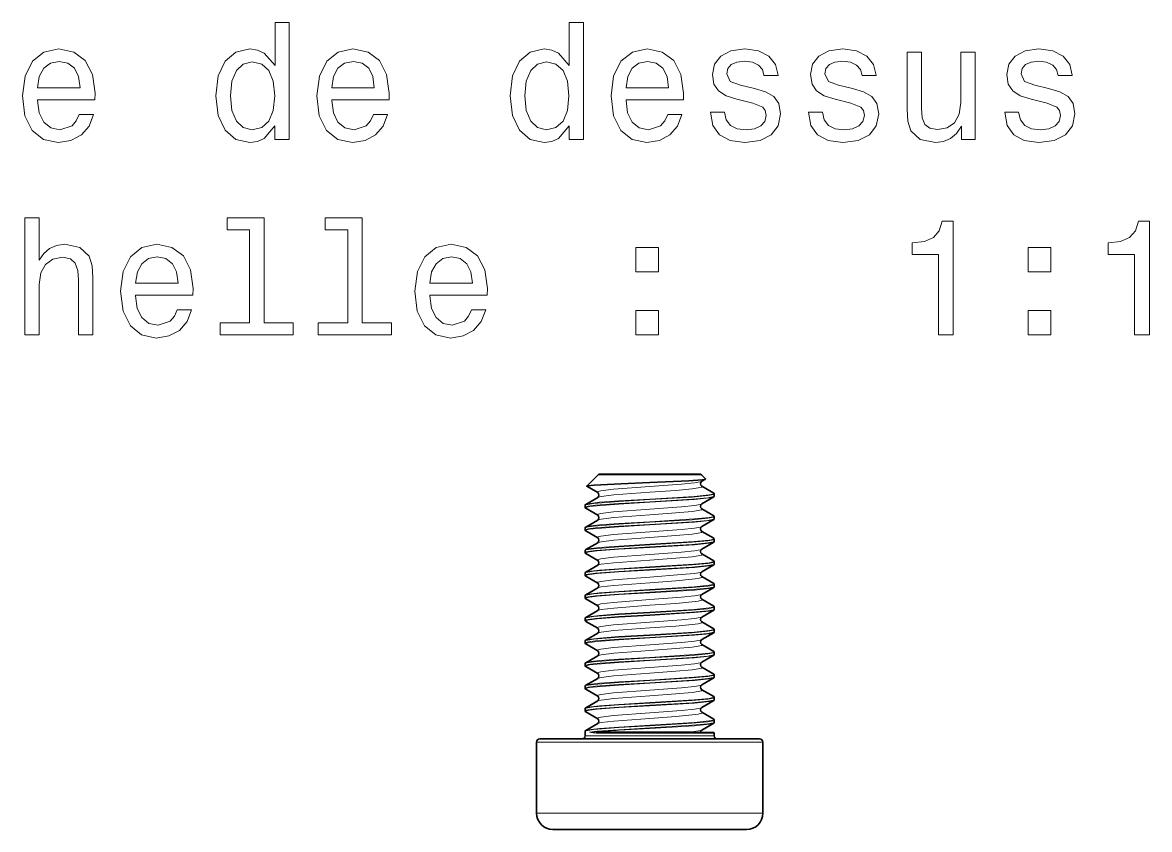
# Model space of a CAD drawing. Extents: x 428 to 938, y 254 to 632.
# Drawn here: x 600.97 to 635.85, y 253.62 to 278.6 of the extents above; entities that cross this region are included whole.
import ezdxf

# ---------------------------------------------------------------- set-up
doc = ezdxf.new("R2010")
doc.units = 0

msp = doc.modelspace()

# ---------------------------------------------------------------- linework, layer by layer
at = {"color": 7, "lineweight": 35, "ltscale": 0.01235}
msp.add_line((618.785, 264.597), (618.436, 264.248), dxfattribs=at)
at = {"color": 7, "lineweight": 13, "ltscale": 0.020813}
msp.add_line((618.785, 264.597), (619.618, 264.597), dxfattribs=at)
at = {"color": 7, "lineweight": 35, "ltscale": 0.020076}
msp.add_line((618.842, 264.621), (619.645, 264.621), dxfattribs=at)
at = {"color": 7, "lineweight": 13, "ltscale": 0.059146}
msp.add_line((619.618, 264.597), (621.984, 264.597), dxfattribs=at)
at = {"color": 7, "lineweight": 35, "ltscale": 0.057054}
msp.add_line((619.645, 264.621), (621.927, 264.621), dxfattribs=at)
at = {"color": 7, "lineweight": 35, "ltscale": 0.004506}
msp.add_line((621.984, 264.597), (622.111, 264.47), dxfattribs=at)
at = {"color": 7, "lineweight": 35, "ltscale": 0.003298}
msp.add_line((622.108, 264.462), (621.994, 264.396), dxfattribs=at)
at = {"color": 7, "lineweight": 35, "ltscale": 0.009721}
msp.add_line((618.439, 264.241), (618.775, 264.046), dxfattribs=at)
at = {"color": 7, "lineweight": 35, "ltscale": 0.022465}
msp.add_line((619.487, 264.323), (620.385, 264.359), dxfattribs=at)
at = {"color": 7, "lineweight": 35, "ltscale": 0.010724}
for p, q in [((622.365, 264.032), (621.994, 264.247)), ((618.404, 263.682), (618.775, 263.897)), ((622.365, 262.632), (621.994, 262.847)), ((618.404, 262.282), (618.775, 262.497)), ((622.365, 262.511), (621.994, 262.296)), ((622.365, 261.932), (621.994, 262.147)), ((618.404, 260.882), (618.775, 261.097)), ((618.404, 260.761), (618.775, 260.546)), ((622.365, 260.532), (621.994, 260.747)), ((618.404, 260.182), (618.775, 260.397)), ((622.365, 259.132), (621.994, 259.347)), ((618.404, 258.782), (618.775, 258.997)), ((622.365, 259.011), (621.994, 258.796)), ((622.365, 258.432), (621.994, 258.647)), ((618.404, 257.382), (618.775, 257.597)), ((618.404, 257.261), (618.775, 257.046)), ((622.365, 257.032), (621.994, 257.247)), ((618.404, 256.682), (618.775, 256.897))]:
    msp.add_line(p, q, dxfattribs=at)
at = {"color": 7, "lineweight": 13, "ltscale": 0.024036}
for p, q in [((619.426, 263.773), (620.386, 263.829)), ((619.426, 263.073), (620.386, 263.129)), ((619.426, 262.373), (620.386, 262.429)), ((619.426, 261.673), (620.386, 261.729)), ((619.426, 260.973), (620.386, 261.029)), ((619.426, 260.273), (620.386, 260.329)), ((619.426, 259.573), (620.386, 259.629)), ((619.426, 258.873), (620.386, 258.929)), ((619.426, 258.173), (620.386, 258.229)), ((619.426, 257.473), (620.386, 257.529)), ((619.426, 256.773), (620.386, 256.829))]:
    msp.add_line(p, q, dxfattribs=at)
at = {"color": 7, "lineweight": 13, "ltscale": 0.023987}
for p, q in [((620.384, 263.764), (619.426, 263.708)), ((620.384, 262.364), (619.426, 262.308)), ((620.384, 260.264), (619.426, 260.208)), ((620.384, 258.864), (619.426, 258.808)), ((620.384, 256.764), (619.426, 256.708))]:
    msp.add_line(p, q, dxfattribs=at)
at = {"color": 7, "lineweight": 13, "ltscale": 0.023913}
for p, q in [((619.43, 263.79), (620.385, 263.846)), ((619.43, 263.09), (620.385, 263.146)), ((619.43, 262.39), (620.385, 262.446)), ((619.43, 261.69), (620.385, 261.746)), ((619.43, 260.99), (620.385, 261.046)), ((619.43, 260.29), (620.385, 260.346)), ((619.43, 259.59), (620.385, 259.646)), ((619.43, 258.89), (620.385, 258.946)), ((619.43, 258.19), (620.385, 258.246)), ((619.43, 257.49), (620.385, 257.546)), ((619.43, 256.79), (620.385, 256.846))]:
    msp.add_line(p, q, dxfattribs=at)
at = {"color": 7, "lineweight": 13, "ltscale": 0.02387}
for p, q in [((620.385, 263.747), (619.431, 263.691)), ((620.385, 263.047), (619.431, 262.991)), ((620.385, 262.347), (619.431, 262.291)), ((620.385, 261.647), (619.431, 261.591)), ((620.385, 260.947), (619.431, 260.891)), ((620.385, 260.247), (619.431, 260.191)), ((620.385, 259.547), (619.431, 259.491)), ((620.385, 258.847), (619.431, 258.791)), ((620.385, 258.147), (619.431, 258.091)), ((620.385, 257.447), (619.431, 257.391)), ((620.385, 256.747), (619.431, 256.691))]:
    msp.add_line(p, q, dxfattribs=at)
at = {"color": 7, "lineweight": 35, "ltscale": 0.010725}
for p, q in [((622.365, 263.911), (621.994, 263.696)), ((618.404, 263.561), (618.775, 263.346)), ((622.365, 263.332), (621.994, 263.547)), ((618.404, 262.982), (618.775, 263.197)), ((622.365, 263.211), (621.994, 262.996)), ((618.404, 262.861), (618.775, 262.646)), ((618.404, 262.161), (618.775, 261.946)), ((618.404, 261.582), (618.775, 261.797)), ((622.365, 261.811), (621.994, 261.596)), ((618.404, 261.461), (618.775, 261.246)), ((622.365, 261.232), (621.994, 261.447)), ((622.365, 261.111), (621.994, 260.896)), ((622.365, 260.411), (621.994, 260.196)), ((618.404, 260.061), (618.775, 259.846)), ((622.365, 259.832), (621.994, 260.047)), ((618.404, 259.482), (618.775, 259.697)), ((622.365, 259.711), (621.994, 259.496)), ((618.404, 259.361), (618.775, 259.146)), ((618.404, 258.661), (618.775, 258.446)), ((618.404, 258.082), (618.775, 258.297)), ((622.365, 258.311), (621.994, 258.096)), ((618.404, 257.961), (618.775, 257.746)), ((622.365, 257.732), (621.994, 257.947)), ((622.365, 257.611), (621.994, 257.396)), ((622.365, 256.911), (621.994, 256.696))]:
    msp.add_line(p, q, dxfattribs=at)
at = {"color": 7, "lineweight": 35, "ltscale": 0.001608}
for p, q in [((622.385, 264.004), (622.385, 263.939)), ((618.385, 263.654), (618.385, 263.589)), ((622.385, 262.604), (622.385, 262.539)), ((618.385, 262.254), (618.385, 262.189)), ((622.385, 261.904), (622.385, 261.839)), ((618.385, 260.854), (618.385, 260.789)), ((622.385, 260.504), (622.385, 260.439)), ((618.385, 260.154), (618.385, 260.089)), ((622.385, 259.104), (622.385, 259.039)), ((618.385, 258.754), (618.385, 258.689)), ((622.385, 258.404), (622.385, 258.339)), ((618.385, 257.354), (618.385, 257.289)), ((622.385, 257.004), (622.385, 256.939))]:
    msp.add_line(p, q, dxfattribs=at)
at = {"color": 7, "lineweight": 13, "ltscale": 0.023988}
for p, q in [((620.384, 263.064), (619.426, 263.008)), ((620.384, 261.664), (619.426, 261.608)), ((620.384, 260.964), (619.426, 260.908)), ((620.384, 259.564), (619.426, 259.508)), ((620.384, 258.164), (619.426, 258.108)), ((620.384, 257.464), (619.426, 257.408))]:
    msp.add_line(p, q, dxfattribs=at)
at = {"color": 7, "lineweight": 35, "ltscale": 0.001609}
for p, q in [((622.385, 263.304), (622.385, 263.239)), ((618.385, 262.954), (618.385, 262.889)), ((618.385, 261.554), (618.385, 261.489)), ((622.385, 261.204), (622.385, 261.139)), ((622.385, 259.804), (622.385, 259.739)), ((618.385, 259.454), (618.385, 259.389)), ((618.385, 258.054), (618.385, 257.989)), ((622.385, 257.704), (622.385, 257.639))]:
    msp.add_line(p, q, dxfattribs=at)
at = {"color": 7, "lineweight": 35, "ltscale": 0.044249}
msp.add_line((616.985, 256.421), (618.755, 256.421), dxfattribs=at)
at = {"color": 7, "lineweight": 35, "ltscale": 0.003323}
msp.add_line((618.385, 256.654), (618.385, 256.521), dxfattribs=at)
at = {"color": 7, "lineweight": 13, "ltscale": 0.026028}
msp.add_line((618.385, 256.521), (619.426, 256.521), dxfattribs=at)
at = {"color": 7, "lineweight": 13, "ltscale": 0.005676}
msp.add_line((618.748, 256.639), (618.521, 256.631), dxfattribs=at)
at = {"color": 7, "lineweight": 13, "ltscale": 0.040909}
msp.add_line((618.748, 256.639), (620.385, 256.639), dxfattribs=at)
at = {"color": 7, "lineweight": 13, "ltscale": 0.002519}
msp.add_line((618.849, 256.621), (618.748, 256.622), dxfattribs=at)
at = {"color": 7, "lineweight": 35, "ltscale": 0.125752}
msp.add_line((618.755, 256.421), (623.785, 256.421), dxfattribs=at)
at = {"color": 7, "lineweight": 13, "ltscale": 0.014806}
msp.add_line((618.834, 256.601), (619.426, 256.601), dxfattribs=at)
at = {"color": 7, "lineweight": 35, "ltscale": 0.014658}
msp.add_line((618.849, 256.621), (619.435, 256.621), dxfattribs=at)
at = {"color": 7, "lineweight": 13, "ltscale": 0.073972}
for p, q in [((619.426, 256.601), (622.385, 256.601)), ((619.426, 256.521), (622.385, 256.521))]:
    msp.add_line(p, q, dxfattribs=at)
at = {"color": 7, "lineweight": 35, "ltscale": 0.073232}
msp.add_line((619.435, 256.621), (622.365, 256.621), dxfattribs=at)
at = {"color": 7, "lineweight": 13, "ltscale": 0.000466358}
msp.add_line((620.385, 256.639), (620.385, 256.621), dxfattribs=at)
at = {"color": 7, "lineweight": 13, "ltscale": 0.032875}
msp.add_line((620.385, 256.639), (621.7, 256.639), dxfattribs=at)
at = {"color": 7, "lineweight": 35, "ltscale": 0.002}
msp.add_line((622.385, 256.601), (622.385, 256.521), dxfattribs=at)
at = {"color": 7, "lineweight": 13, "ltscale": 0.045551}
for p, q in [((616.885, 256.321), (618.707, 256.321)), ((616.885, 254.121), (618.707, 254.121))]:
    msp.add_line(p, q, dxfattribs=at)
at = {"color": 7, "lineweight": 35, "ltscale": 0.055}
for p, q in [((616.885, 256.321), (616.885, 254.121)), ((623.885, 256.321), (623.885, 254.121))]:
    msp.add_line(p, q, dxfattribs=at)
at = {"color": 7, "lineweight": 13, "ltscale": 0.129449}
for p, q in [((618.707, 256.321), (623.885, 256.321)), ((618.707, 254.121), (623.885, 254.121))]:
    msp.add_line(p, q, dxfattribs=at)
at = {"color": 7, "lineweight": 35, "ltscale": 0.039043}
msp.add_line((617.385, 253.621), (618.946, 253.621), dxfattribs=at)
at = {"color": 7, "lineweight": 35, "ltscale": 0.110957}
msp.add_line((618.946, 253.621), (623.385, 253.621), dxfattribs=at)
at = {"color": 7, "lineweight": 13}
for points in [[(608.782, 275.394), (608.782, 274.975), (609.226, 274.975), (609.226, 278.596), (608.787, 278.596), (608.787, 277.27), (608.45, 277.653), (608.243, 277.744), (608.006, 277.779), (607.577, 277.678), (607.244, 277.396), (607.027, 276.942), (606.952, 276.332), (607.027, 275.722), (607.244, 275.263), (607.577, 274.975), (608.006, 274.879), (608.243, 274.915), (608.455, 275.005)], [(617.891, 275.394), (617.891, 274.975), (618.334, 274.975), (618.334, 278.596), (617.896, 278.596), (617.896, 277.27), (617.558, 277.653), (617.351, 277.744), (617.114, 277.779), (616.685, 277.678), (616.352, 277.396), (616.135, 276.942), (616.06, 276.332), (616.135, 275.722), (616.352, 275.263), (616.685, 274.975), (617.114, 274.879), (617.351, 274.915), (617.563, 275.005)], [(601.434, 276.201), (603.21, 276.201), (603.215, 276.407), (603.134, 276.987), (602.912, 277.421), (602.559, 277.683), (602.09, 277.779), (601.631, 277.678), (601.278, 277.396), (601.051, 276.937), (600.97, 276.332), (601.046, 275.711), (601.273, 275.258), (601.621, 274.975), (602.075, 274.879), (602.468, 274.945), (602.791, 275.116), (603.028, 275.389), (603.164, 275.752), (602.726, 275.752), (602.635, 275.55), (602.504, 275.399), (602.13, 275.278), (601.843, 275.333), (601.626, 275.51), (601.485, 275.797), (601.434, 276.186)], [(610.542, 276.201), (612.318, 276.201), (612.323, 276.407), (612.242, 276.987), (612.02, 277.421), (611.667, 277.683), (611.198, 277.779), (610.739, 277.678), (610.386, 277.396), (610.159, 276.937), (610.079, 276.332), (610.154, 275.711), (610.381, 275.258), (610.729, 274.975), (611.183, 274.879), (611.576, 274.945), (611.899, 275.116), (612.136, 275.389), (612.272, 275.752), (611.834, 275.752), (611.743, 275.55), (611.612, 275.399), (611.238, 275.278), (610.951, 275.333), (610.734, 275.51), (610.593, 275.797), (610.542, 276.186)], [(619.651, 276.201), (621.426, 276.201), (621.431, 276.407), (621.35, 276.987), (621.128, 277.421), (620.775, 277.683), (620.306, 277.779), (619.847, 277.678), (619.494, 277.396), (619.267, 276.937), (619.187, 276.332), (619.262, 275.711), (619.489, 275.258), (619.837, 274.975), (620.291, 274.879), (620.684, 274.945), (621.007, 275.116), (621.244, 275.389), (621.38, 275.752), (620.942, 275.752), (620.851, 275.55), (620.72, 275.399), (620.347, 275.278), (620.059, 275.333), (619.842, 275.51), (619.701, 275.797), (619.651, 276.186)], [(623.625, 276.554), (623.196, 276.655), (622.878, 276.771), (622.772, 277.008), (622.803, 277.174), (622.909, 277.295), (623.08, 277.371), (623.327, 277.401), (623.564, 277.371), (623.751, 277.28), (623.872, 277.144), (623.922, 276.962), (624.356, 276.962), (624.356, 276.972), (624.28, 277.3), (624.073, 277.557), (623.751, 277.719), (623.327, 277.779), (622.898, 277.719), (622.586, 277.552), (622.389, 277.305), (622.329, 276.992), (622.374, 276.69), (622.515, 276.478), (622.747, 276.327), (623.085, 276.221), (623.579, 276.1), (623.882, 275.974), (623.963, 275.873), (623.993, 275.722), (623.947, 275.535), (623.826, 275.394), (623.63, 275.303), (623.367, 275.273), (623.09, 275.303), (622.888, 275.409), (622.752, 275.58), (622.697, 275.817), (622.268, 275.817), (622.339, 275.414), (622.545, 275.121), (622.873, 274.945), (623.327, 274.879), (623.801, 274.945), (624.149, 275.121), (624.361, 275.404), (624.437, 275.772), (624.381, 276.09), (624.225, 276.307), (623.968, 276.448)], [(626.661, 276.554), (626.232, 276.655), (625.914, 276.771), (625.808, 277.008), (625.839, 277.174), (625.945, 277.295), (626.116, 277.371), (626.363, 277.401), (626.6, 277.371), (626.787, 277.28), (626.908, 277.144), (626.958, 276.962), (627.392, 276.962), (627.392, 276.972), (627.316, 277.3), (627.109, 277.557), (626.787, 277.719), (626.363, 277.779), (625.934, 277.719), (625.622, 277.552), (625.425, 277.305), (625.365, 276.992), (625.41, 276.69), (625.551, 276.478), (625.783, 276.327), (626.121, 276.221), (626.615, 276.1), (626.918, 275.974), (626.999, 275.873), (627.029, 275.722), (626.983, 275.535), (626.862, 275.394), (626.666, 275.303), (626.403, 275.273), (626.126, 275.303), (625.924, 275.409), (625.788, 275.58), (625.733, 275.817), (625.304, 275.817), (625.375, 275.414), (625.581, 275.121), (625.909, 274.945), (626.363, 274.879), (626.837, 274.945), (627.185, 275.121), (627.397, 275.404), (627.473, 275.772), (627.417, 276.09), (627.261, 276.307), (627.004, 276.448)], [(630.458, 277.683), (630.014, 277.683), (630.014, 276.12), (629.964, 275.757), (629.818, 275.495), (629.591, 275.333), (629.293, 275.283), (629.056, 275.323), (628.905, 275.444), (628.819, 275.651), (628.799, 275.943), (628.799, 277.683), (628.355, 277.683), (628.355, 275.903), (628.37, 275.545), (628.466, 275.247), (628.759, 274.975), (629.228, 274.879), (629.48, 274.915), (629.697, 275.005), (629.883, 275.162), (630.035, 275.389), (630.035, 274.975), (630.458, 274.975)], [(632.733, 276.554), (632.304, 276.655), (631.986, 276.771), (631.88, 277.008), (631.911, 277.174), (632.017, 277.295), (632.188, 277.371), (632.435, 277.401), (632.672, 277.371), (632.859, 277.28), (632.98, 277.144), (633.03, 276.962), (633.464, 276.962), (633.464, 276.972), (633.388, 277.3), (633.182, 277.557), (632.859, 277.719), (632.435, 277.779), (632.006, 277.719), (631.694, 277.552), (631.497, 277.305), (631.437, 276.992), (631.482, 276.69), (631.623, 276.478), (631.855, 276.327), (632.193, 276.221), (632.687, 276.1), (632.99, 275.974), (633.071, 275.873), (633.101, 275.722), (633.055, 275.535), (632.934, 275.394), (632.738, 275.303), (632.476, 275.273), (632.198, 275.303), (631.996, 275.409), (631.86, 275.58), (631.805, 275.817), (631.376, 275.817), (631.447, 275.414), (631.653, 275.121), (631.981, 274.945), (632.435, 274.879), (632.909, 274.945), (633.257, 275.121), (633.469, 275.404), (633.545, 275.772), (633.489, 276.09), (633.333, 276.307), (633.076, 276.448)], [(601.434, 276.574), (601.49, 276.922), (601.626, 277.179), (601.833, 277.335), (602.105, 277.391), (602.372, 277.335), (602.579, 277.179), (602.705, 276.922), (602.751, 276.574)], [(608.081, 277.381), (608.374, 277.31), (608.596, 277.113), (608.727, 276.786), (608.777, 276.332), (608.727, 275.873), (608.596, 275.545), (608.374, 275.343), (608.081, 275.278), (607.804, 275.343), (607.592, 275.545), (607.451, 275.878), (607.406, 276.332), (607.451, 276.781), (607.592, 277.108), (607.804, 277.31)], [(610.542, 276.574), (610.598, 276.922), (610.734, 277.179), (610.941, 277.335), (611.213, 277.391), (611.481, 277.335), (611.687, 277.179), (611.813, 276.922), (611.859, 276.574)], [(617.189, 277.381), (617.482, 277.31), (617.704, 277.113), (617.835, 276.786), (617.885, 276.332), (617.835, 275.873), (617.704, 275.545), (617.482, 275.343), (617.189, 275.278), (616.912, 275.343), (616.7, 275.545), (616.559, 275.878), (616.514, 276.332), (616.559, 276.781), (616.7, 277.108), (616.912, 277.31)], [(619.651, 276.574), (619.706, 276.922), (619.842, 277.179), (620.049, 277.335), (620.321, 277.391), (620.589, 277.335), (620.795, 277.179), (620.921, 276.922), (620.967, 276.574)], [(601.046, 268.928), (601.49, 268.928), (601.49, 270.492), (601.535, 270.85), (601.682, 271.112), (601.909, 271.273), (602.211, 271.334), (602.453, 271.283), (602.604, 271.147), (602.68, 270.92), (602.705, 270.618), (602.705, 268.928), (603.149, 268.928), (603.149, 270.709), (603.129, 271.067), (603.038, 271.364), (602.741, 271.637), (602.277, 271.732), (602.024, 271.697), (601.808, 271.601), (601.626, 271.45), (601.49, 271.243), (601.49, 272.549), (601.046, 272.549)], [(608.001, 272.176), (608.001, 269.301), (607.088, 269.301), (607.088, 268.928), (609.352, 268.928), (609.352, 269.301), (608.445, 269.301), (608.445, 272.549), (607.305, 272.549), (607.305, 272.176)], [(611.037, 272.176), (611.037, 269.301), (610.124, 269.301), (610.124, 268.928), (612.388, 268.928), (612.388, 269.301), (611.481, 269.301), (611.481, 272.549), (610.341, 272.549), (610.341, 272.176)], [(629.323, 268.928), (629.782, 268.928), (629.782, 272.453), (629.439, 272.453), (629.349, 272.146), (629.167, 271.939), (628.89, 271.818), (628.506, 271.778), (628.506, 271.42), (629.323, 271.42)], [(635.396, 268.928), (635.854, 268.928), (635.854, 272.453), (635.512, 272.453), (635.421, 272.146), (635.239, 271.939), (634.962, 271.818), (634.579, 271.778), (634.579, 271.42), (635.396, 271.42)], [(604.47, 270.154), (606.246, 270.154), (606.251, 270.361), (606.17, 270.941), (605.948, 271.374), (605.595, 271.637), (605.126, 271.732), (604.667, 271.631), (604.314, 271.349), (604.087, 270.89), (604.006, 270.285), (604.082, 269.665), (604.309, 269.211), (604.657, 268.928), (605.111, 268.832), (605.504, 268.898), (605.827, 269.069), (606.064, 269.342), (606.2, 269.705), (605.762, 269.705), (605.671, 269.503), (605.54, 269.352), (605.166, 269.231), (604.879, 269.286), (604.662, 269.463), (604.521, 269.75), (604.47, 270.139)], [(613.579, 270.154), (615.354, 270.154), (615.359, 270.361), (615.278, 270.941), (615.056, 271.374), (614.703, 271.637), (614.234, 271.732), (613.775, 271.631), (613.422, 271.349), (613.195, 270.89), (613.115, 270.285), (613.19, 269.665), (613.417, 269.211), (613.765, 268.928), (614.219, 268.832), (614.612, 268.898), (614.935, 269.069), (615.172, 269.342), (615.308, 269.705), (614.87, 269.705), (614.779, 269.503), (614.648, 269.352), (614.274, 269.231), (613.987, 269.286), (613.77, 269.463), (613.629, 269.75), (613.579, 270.139)], [(619.958, 270.885), (620.654, 270.885), (620.654, 271.637), (619.958, 271.637)], [(632.102, 270.885), (632.798, 270.885), (632.798, 271.637), (632.102, 271.637)], [(604.47, 270.527), (604.526, 270.875), (604.662, 271.132), (604.869, 271.289), (605.141, 271.344), (605.409, 271.289), (605.615, 271.132), (605.741, 270.875), (605.787, 270.527)], [(613.579, 270.527), (613.634, 270.875), (613.77, 271.132), (613.977, 271.289), (614.249, 271.344), (614.517, 271.289), (614.723, 271.132), (614.849, 270.875), (614.895, 270.527)], [(619.958, 268.928), (620.654, 268.928), (620.654, 269.68), (619.958, 269.68)], [(632.102, 268.928), (632.798, 268.928), (632.798, 269.68), (632.102, 269.68)]]:
    msp.add_lwpolyline(points, close=True, dxfattribs=at)
at = {"color": 7, "lineweight": 35}
for points in [[(620.385, 264.359), (621.599, 264.412), (622.011, 264.443), (622.09, 264.455), (622.108, 264.462)], [(618.436, 264.248), (618.443, 264.252), (618.471, 264.259), (618.67, 264.281), (619.487, 264.323)]]:
    msp.add_lwpolyline(points, dxfattribs=at)
at = {"color": 7, "lineweight": 13}
for points in [[(620.385, 264.234), (619.262, 264.149), (618.871, 264.1), (618.786, 264.077), (618.771, 264.07), (618.767, 264.066), (618.764, 264.06), (618.764, 264.056), (618.765, 264.054), (618.775, 264.046)], [(621.994, 264.396), (621.948, 264.379), (621.767, 264.348), (621.372, 264.307), (620.385, 264.234)], [(621.994, 264.247), (622.002, 264.241), (622.004, 264.239), (622.006, 264.234), (622.006, 264.232), (622.003, 264.228), (621.999, 264.224), (621.983, 264.215), (621.885, 264.19), (621.7, 264.164), (621.189, 264.117), (620.385, 264.059)], [(618.385, 263.654), (618.385, 263.656), (618.388, 263.66), (618.394, 263.664), (618.415, 263.673), (618.645, 263.711), (619.426, 263.773)], [(618.404, 263.682), (618.421, 263.689), (618.481, 263.704), (618.834, 263.746), (619.43, 263.79)], [(620.385, 264.059), (619.279, 263.975), (618.885, 263.927), (618.799, 263.907), (618.775, 263.897)], [(620.384, 263.764), (621.701, 263.844), (622.179, 263.888), (622.361, 263.922), (622.377, 263.93), (622.382, 263.933), (622.384, 263.937), (622.385, 263.939)], [(620.385, 263.846), (621.759, 263.931), (622.227, 263.978), (622.339, 264), (622.367, 264.011), (622.373, 264.016), (622.374, 264.018), (622.375, 264.022), (622.374, 264.024), (622.371, 264.028), (622.365, 264.032)], [(620.385, 263.747), (621.768, 263.832), (622.235, 263.88), (622.338, 263.901), (622.365, 263.911)], [(620.386, 263.829), (621.702, 263.909), (622.179, 263.953), (622.361, 263.986), (622.377, 263.994), (622.382, 263.998), (622.384, 264.002), (622.385, 264.004)], [(619.426, 263.708), (618.71, 263.654), (618.481, 263.624), (618.415, 263.609), (618.396, 263.601), (618.388, 263.596), (618.386, 263.593), (618.385, 263.589)], [(619.431, 263.691), (618.754, 263.64), (618.523, 263.612), (618.42, 263.59), (618.403, 263.582), (618.398, 263.578), (618.395, 263.574), (618.395, 263.573), (618.395, 263.569), (618.397, 263.566), (618.404, 263.561)], [(620.385, 263.534), (619.262, 263.449), (618.871, 263.4), (618.786, 263.377), (618.771, 263.37), (618.767, 263.366), (618.764, 263.36), (618.764, 263.356), (618.765, 263.354), (618.775, 263.346)], [(621.994, 263.696), (621.948, 263.679), (621.767, 263.648), (621.372, 263.607), (620.385, 263.534)], [(621.994, 263.547), (622.002, 263.541), (622.004, 263.539), (622.006, 263.534), (622.006, 263.532), (622.003, 263.528), (621.999, 263.524), (621.983, 263.515), (621.885, 263.49), (621.7, 263.464), (621.189, 263.417), (620.385, 263.359)], [(618.385, 262.954), (618.385, 262.956), (618.388, 262.96), (618.394, 262.964), (618.415, 262.973), (618.645, 263.011), (619.426, 263.073)], [(618.404, 262.982), (618.421, 262.989), (618.481, 263.004), (618.834, 263.046), (619.43, 263.09)], [(620.385, 263.359), (619.279, 263.275), (618.885, 263.227), (618.799, 263.207), (618.775, 263.197)], [(620.384, 263.064), (621.701, 263.144), (622.179, 263.188), (622.361, 263.222), (622.377, 263.23), (622.382, 263.233), (622.384, 263.237), (622.385, 263.239)], [(620.385, 263.146), (621.759, 263.231), (622.227, 263.278), (622.339, 263.3), (622.367, 263.311), (622.373, 263.316), (622.374, 263.318), (622.375, 263.322), (622.374, 263.324), (622.371, 263.328), (622.365, 263.332)], [(620.385, 263.047), (621.768, 263.132), (622.235, 263.18), (622.338, 263.201), (622.365, 263.211)], [(620.386, 263.129), (621.702, 263.209), (622.179, 263.253), (622.361, 263.286), (622.377, 263.294), (622.382, 263.298), (622.384, 263.302), (622.385, 263.304)], [(619.426, 263.008), (618.71, 262.954), (618.481, 262.924), (618.415, 262.909), (618.396, 262.901), (618.388, 262.896), (618.386, 262.893), (618.385, 262.889)], [(619.431, 262.991), (618.754, 262.94), (618.523, 262.912), (618.42, 262.89), (618.403, 262.882), (618.398, 262.878), (618.395, 262.874), (618.395, 262.872), (618.395, 262.869), (618.397, 262.866), (618.404, 262.861)], [(620.385, 262.834), (619.262, 262.749), (618.871, 262.7), (618.786, 262.677), (618.771, 262.67), (618.767, 262.666), (618.764, 262.66), (618.764, 262.656), (618.765, 262.654), (618.775, 262.646)], [(621.994, 262.996), (621.948, 262.979), (621.767, 262.948), (621.372, 262.907), (620.385, 262.834)], [(621.994, 262.847), (622.002, 262.841), (622.004, 262.839), (622.006, 262.834), (622.006, 262.832), (622.003, 262.828), (621.999, 262.824), (621.983, 262.815), (621.885, 262.79), (621.7, 262.764), (621.189, 262.717), (620.385, 262.659)], [(618.385, 262.254), (618.385, 262.256), (618.388, 262.26), (618.394, 262.264), (618.415, 262.273), (618.645, 262.311), (619.426, 262.373)], [(618.404, 262.282), (618.421, 262.289), (618.481, 262.304), (618.834, 262.346), (619.43, 262.39)], [(620.385, 262.659), (619.279, 262.575), (618.885, 262.527), (618.799, 262.507), (618.775, 262.497)], [(620.384, 262.364), (621.701, 262.444), (622.179, 262.488), (622.361, 262.522), (622.377, 262.53), (622.382, 262.533), (622.384, 262.537), (622.385, 262.539)], [(620.385, 262.446), (621.759, 262.531), (622.227, 262.578), (622.339, 262.6), (622.367, 262.611), (622.373, 262.616), (622.374, 262.618), (622.375, 262.622), (622.374, 262.624), (622.371, 262.628), (622.365, 262.632)], [(620.385, 262.347), (621.768, 262.432), (622.235, 262.48), (622.338, 262.501), (622.365, 262.511)], [(620.386, 262.429), (621.702, 262.509), (622.179, 262.553), (622.361, 262.586), (622.377, 262.594), (622.382, 262.598), (622.384, 262.602), (622.385, 262.604)], [(619.426, 262.308), (618.71, 262.254), (618.481, 262.224), (618.415, 262.209), (618.396, 262.201), (618.388, 262.196), (618.386, 262.193), (618.385, 262.189)], [(619.431, 262.291), (618.754, 262.24), (618.523, 262.212), (618.42, 262.19), (618.403, 262.182), (618.398, 262.178), (618.395, 262.174), (618.395, 262.172), (618.395, 262.169), (618.397, 262.166), (618.404, 262.161)], [(620.385, 262.134), (619.262, 262.049), (618.871, 262), (618.786, 261.977), (618.771, 261.97), (618.767, 261.966), (618.764, 261.96), (618.764, 261.956), (618.765, 261.954), (618.775, 261.946)], [(621.994, 262.296), (621.948, 262.279), (621.767, 262.248), (621.372, 262.207), (620.385, 262.134)], [(621.994, 262.147), (622.002, 262.141), (622.004, 262.139), (622.006, 262.134), (622.006, 262.132), (622.003, 262.128), (621.999, 262.124), (621.983, 262.115), (621.885, 262.09), (621.7, 262.064), (621.189, 262.017), (620.385, 261.959)], [(618.385, 261.554), (618.385, 261.556), (618.388, 261.56), (618.394, 261.564), (618.415, 261.573), (618.645, 261.611), (619.426, 261.673)], [(618.404, 261.582), (618.421, 261.589), (618.481, 261.604), (618.834, 261.646), (619.43, 261.69)], [(620.385, 261.959), (619.279, 261.875), (618.885, 261.827), (618.799, 261.807), (618.775, 261.797)], [(620.384, 261.664), (621.701, 261.744), (622.179, 261.788), (622.361, 261.822), (622.377, 261.83), (622.382, 261.833), (622.384, 261.837), (622.385, 261.839)], [(620.385, 261.746), (621.759, 261.831), (622.227, 261.878), (622.339, 261.9), (622.367, 261.911), (622.373, 261.916), (622.374, 261.918), (622.375, 261.922), (622.374, 261.924), (622.371, 261.928), (622.365, 261.932)], [(620.385, 261.647), (621.768, 261.732), (622.235, 261.78), (622.338, 261.801), (622.365, 261.811)], [(620.386, 261.729), (621.702, 261.809), (622.179, 261.853), (622.361, 261.886), (622.377, 261.894), (622.382, 261.898), (622.384, 261.902), (622.385, 261.904)], [(619.426, 261.608), (618.71, 261.554), (618.481, 261.524), (618.415, 261.509), (618.396, 261.501), (618.388, 261.496), (618.386, 261.493), (618.385, 261.489)], [(619.431, 261.591), (618.754, 261.54), (618.523, 261.512), (618.42, 261.49), (618.403, 261.482), (618.398, 261.478), (618.395, 261.474), (618.395, 261.473), (618.395, 261.469), (618.397, 261.466), (618.404, 261.461)], [(620.385, 261.434), (619.262, 261.349), (618.871, 261.3), (618.786, 261.277), (618.771, 261.27), (618.767, 261.266), (618.764, 261.26), (618.764, 261.256), (618.765, 261.254), (618.775, 261.246)], [(621.994, 261.596), (621.948, 261.579), (621.767, 261.548), (621.372, 261.507), (620.385, 261.434)], [(621.994, 261.447), (622.002, 261.441), (622.004, 261.439), (622.006, 261.434), (622.006, 261.432), (622.003, 261.428), (621.999, 261.424), (621.983, 261.415), (621.885, 261.391), (621.7, 261.364), (621.189, 261.317), (620.385, 261.259)], [(618.385, 260.854), (618.385, 260.856), (618.388, 260.86), (618.394, 260.864), (618.415, 260.873), (618.645, 260.911), (619.426, 260.973)], [(618.404, 260.882), (618.421, 260.889), (618.481, 260.904), (618.834, 260.946), (619.43, 260.99)], [(620.385, 261.259), (619.279, 261.175), (618.885, 261.127), (618.799, 261.107), (618.775, 261.097)], [(620.384, 260.964), (621.701, 261.044), (622.179, 261.088), (622.361, 261.122), (622.377, 261.13), (622.382, 261.133), (622.384, 261.137), (622.385, 261.139)], [(620.385, 261.046), (621.759, 261.131), (622.227, 261.178), (622.339, 261.2), (622.367, 261.211), (622.373, 261.216), (622.374, 261.218), (622.375, 261.222), (622.374, 261.224), (622.371, 261.228), (622.365, 261.232)], [(620.385, 260.947), (621.768, 261.032), (622.235, 261.08), (622.338, 261.101), (622.365, 261.111)], [(620.386, 261.029), (621.702, 261.109), (622.179, 261.153), (622.361, 261.186), (622.377, 261.194), (622.382, 261.198), (622.384, 261.202), (622.385, 261.204)], [(619.426, 260.908), (618.71, 260.854), (618.481, 260.824), (618.415, 260.809), (618.396, 260.801), (618.388, 260.796), (618.386, 260.793), (618.385, 260.789)], [(619.431, 260.891), (618.754, 260.84), (618.523, 260.812), (618.42, 260.79), (618.403, 260.782), (618.398, 260.778), (618.395, 260.774), (618.395, 260.772), (618.395, 260.769), (618.397, 260.766), (618.404, 260.761)], [(620.385, 260.734), (619.262, 260.649), (618.871, 260.6), (618.786, 260.577), (618.771, 260.57), (618.767, 260.566), (618.764, 260.56), (618.764, 260.556), (618.765, 260.554), (618.775, 260.546)], [(621.994, 260.896), (621.948, 260.879), (621.767, 260.848), (621.372, 260.807), (620.385, 260.734)], [(621.994, 260.747), (622.002, 260.741), (622.004, 260.739), (622.006, 260.734), (622.006, 260.732), (622.003, 260.728), (621.999, 260.724), (621.983, 260.715), (621.885, 260.69), (621.7, 260.664), (621.189, 260.617), (620.385, 260.559)], [(618.385, 260.154), (618.385, 260.156), (618.388, 260.16), (618.394, 260.164), (618.415, 260.173), (618.645, 260.211), (619.426, 260.273)], [(618.404, 260.182), (618.421, 260.189), (618.481, 260.204), (618.834, 260.246), (619.43, 260.29)], [(620.385, 260.559), (619.279, 260.475), (618.885, 260.427), (618.799, 260.407), (618.775, 260.397)], [(620.384, 260.264), (621.701, 260.344), (622.179, 260.388), (622.361, 260.422), (622.377, 260.43), (622.382, 260.433), (622.384, 260.437), (622.385, 260.439)], [(620.385, 260.346), (621.759, 260.431), (622.227, 260.478), (622.339, 260.5), (622.367, 260.511), (622.373, 260.516), (622.374, 260.518), (622.375, 260.522), (622.374, 260.524), (622.371, 260.528), (622.365, 260.532)], [(620.385, 260.247), (621.768, 260.332), (622.235, 260.38), (622.338, 260.401), (622.365, 260.411)], [(620.386, 260.329), (621.702, 260.409), (622.179, 260.453), (622.361, 260.486), (622.377, 260.494), (622.382, 260.498), (622.384, 260.502), (622.385, 260.504)], [(619.426, 260.208), (618.71, 260.154), (618.481, 260.124), (618.415, 260.109), (618.396, 260.101), (618.388, 260.096), (618.386, 260.093), (618.385, 260.089)], [(619.431, 260.191), (618.754, 260.14), (618.523, 260.112), (618.42, 260.09), (618.403, 260.082), (618.398, 260.078), (618.395, 260.074), (618.395, 260.073), (618.395, 260.069), (618.397, 260.066), (618.404, 260.061)], [(620.385, 260.034), (619.262, 259.949), (618.871, 259.9), (618.786, 259.877), (618.771, 259.87), (618.767, 259.866), (618.764, 259.86), (618.764, 259.856), (618.765, 259.854), (618.775, 259.846)], [(621.994, 260.196), (621.948, 260.179), (621.767, 260.148), (621.372, 260.107), (620.385, 260.034)], [(621.994, 260.047), (622.002, 260.041), (622.004, 260.039), (622.006, 260.034), (622.006, 260.032), (622.003, 260.028), (621.999, 260.024), (621.983, 260.015), (621.885, 259.99), (621.7, 259.964), (621.189, 259.917), (620.385, 259.859)], [(618.385, 259.454), (618.385, 259.456), (618.388, 259.46), (618.394, 259.464), (618.415, 259.473), (618.645, 259.511), (619.426, 259.573)], [(618.404, 259.482), (618.421, 259.489), (618.481, 259.504), (618.834, 259.546), (619.43, 259.59)], [(620.385, 259.859), (619.279, 259.775), (618.885, 259.727), (618.799, 259.707), (618.775, 259.697)], [(620.384, 259.564), (621.701, 259.644), (622.179, 259.688), (622.361, 259.722), (622.377, 259.73), (622.382, 259.733), (622.384, 259.737), (622.385, 259.739)], [(620.385, 259.646), (621.759, 259.731), (622.227, 259.778), (622.339, 259.8), (622.367, 259.811), (622.373, 259.816), (622.374, 259.818), (622.375, 259.822), (622.374, 259.824), (622.371, 259.828), (622.365, 259.832)], [(620.385, 259.547), (621.768, 259.632), (622.235, 259.68), (622.338, 259.701), (622.365, 259.711)], [(620.386, 259.629), (621.702, 259.709), (622.179, 259.753), (622.361, 259.786), (622.377, 259.794), (622.382, 259.798), (622.384, 259.802), (622.385, 259.804)], [(619.426, 259.508), (618.71, 259.454), (618.481, 259.424), (618.415, 259.409), (618.396, 259.401), (618.388, 259.396), (618.386, 259.393), (618.385, 259.389)], [(619.431, 259.491), (618.754, 259.44), (618.523, 259.412), (618.42, 259.39), (618.403, 259.382), (618.398, 259.378), (618.395, 259.374), (618.395, 259.372), (618.395, 259.369), (618.397, 259.366), (618.404, 259.361)], [(620.385, 259.334), (619.262, 259.249), (618.871, 259.2), (618.786, 259.177), (618.771, 259.17), (618.767, 259.166), (618.764, 259.16), (618.764, 259.156), (618.765, 259.154), (618.775, 259.146)], [(621.994, 259.496), (621.948, 259.479), (621.767, 259.448), (621.372, 259.407), (620.385, 259.334)], [(621.994, 259.347), (622.002, 259.341), (622.004, 259.339), (622.006, 259.334), (622.006, 259.332), (622.003, 259.328), (621.999, 259.324), (621.983, 259.315), (621.885, 259.29), (621.7, 259.264), (621.189, 259.217), (620.385, 259.159)], [(618.385, 258.754), (618.385, 258.756), (618.388, 258.76), (618.394, 258.764), (618.415, 258.773), (618.645, 258.811), (619.426, 258.873)], [(618.404, 258.782), (618.421, 258.789), (618.481, 258.804), (618.834, 258.846), (619.43, 258.89)], [(620.385, 259.159), (619.279, 259.075), (618.885, 259.027), (618.799, 259.007), (618.775, 258.997)], [(620.384, 258.864), (621.701, 258.944), (622.179, 258.988), (622.361, 259.022), (622.377, 259.03), (622.382, 259.033), (622.384, 259.037), (622.385, 259.039)], [(620.385, 258.946), (621.759, 259.031), (622.227, 259.078), (622.339, 259.1), (622.367, 259.111), (622.373, 259.116), (622.374, 259.118), (622.375, 259.122), (622.374, 259.124), (622.371, 259.128), (622.365, 259.132)], [(620.385, 258.847), (621.768, 258.932), (622.235, 258.98), (622.338, 259.001), (622.365, 259.011)], [(620.386, 258.929), (621.702, 259.009), (622.179, 259.053), (622.361, 259.086), (622.377, 259.094), (622.382, 259.098), (622.384, 259.102), (622.385, 259.104)], [(619.426, 258.808), (618.71, 258.754), (618.481, 258.724), (618.415, 258.709), (618.396, 258.701), (618.388, 258.696), (618.386, 258.693), (618.385, 258.689)], [(619.431, 258.791), (618.754, 258.74), (618.523, 258.712), (618.42, 258.69), (618.403, 258.682), (618.398, 258.678), (618.395, 258.674), (618.395, 258.672), (618.395, 258.669), (618.397, 258.666), (618.404, 258.661)], [(620.385, 258.634), (619.262, 258.549), (618.871, 258.5), (618.786, 258.477), (618.771, 258.47), (618.767, 258.466), (618.764, 258.46), (618.764, 258.456), (618.765, 258.454), (618.775, 258.446)], [(621.994, 258.796), (621.948, 258.779), (621.767, 258.748), (621.372, 258.707), (620.385, 258.634)], [(621.994, 258.647), (622.002, 258.641), (622.004, 258.639), (622.006, 258.634), (622.006, 258.632), (622.003, 258.628), (621.999, 258.624), (621.983, 258.615), (621.885, 258.59), (621.7, 258.564), (621.189, 258.517), (620.385, 258.459)], [(618.385, 258.054), (618.385, 258.056), (618.388, 258.06), (618.394, 258.064), (618.415, 258.073), (618.645, 258.111), (619.426, 258.173)], [(618.404, 258.082), (618.421, 258.089), (618.481, 258.104), (618.834, 258.146), (619.43, 258.19)], [(620.385, 258.459), (619.279, 258.375), (618.885, 258.327), (618.799, 258.307), (618.775, 258.297)], [(620.384, 258.164), (621.701, 258.244), (622.179, 258.288), (622.361, 258.322), (622.377, 258.33), (622.382, 258.333), (622.384, 258.337), (622.385, 258.339)], [(620.385, 258.246), (621.759, 258.331), (622.227, 258.378), (622.339, 258.4), (622.367, 258.411), (622.373, 258.416), (622.374, 258.418), (622.375, 258.422), (622.374, 258.424), (622.371, 258.428), (622.365, 258.432)], [(620.385, 258.147), (621.768, 258.232), (622.235, 258.28), (622.338, 258.301), (622.365, 258.311)], [(620.386, 258.229), (621.702, 258.309), (622.179, 258.353), (622.361, 258.386), (622.377, 258.394), (622.382, 258.398), (622.384, 258.402), (622.385, 258.404)], [(619.426, 258.108), (618.71, 258.054), (618.481, 258.024), (618.415, 258.009), (618.396, 258.001), (618.388, 257.996), (618.386, 257.993), (618.385, 257.989)], [(619.431, 258.091), (618.754, 258.04), (618.523, 258.012), (618.42, 257.99), (618.403, 257.982), (618.398, 257.978), (618.395, 257.974), (618.395, 257.973), (618.395, 257.969), (618.397, 257.966), (618.404, 257.961)], [(620.385, 257.934), (619.262, 257.849), (618.871, 257.8), (618.786, 257.777), (618.771, 257.77), (618.767, 257.766), (618.764, 257.76), (618.764, 257.756), (618.765, 257.754), (618.775, 257.746)], [(621.994, 258.096), (621.948, 258.079), (621.767, 258.048), (621.372, 258.007), (620.385, 257.934)], [(621.994, 257.947), (622.002, 257.941), (622.004, 257.939), (622.006, 257.934), (622.006, 257.932), (622.003, 257.928), (621.999, 257.924), (621.983, 257.915), (621.885, 257.891), (621.7, 257.864), (621.189, 257.817), (620.385, 257.759)], [(618.385, 257.354), (618.385, 257.356), (618.388, 257.36), (618.394, 257.364), (618.415, 257.373), (618.645, 257.411), (619.426, 257.473)], [(618.404, 257.382), (618.421, 257.389), (618.481, 257.404), (618.834, 257.446), (619.43, 257.49)], [(620.385, 257.759), (619.279, 257.675), (618.885, 257.627), (618.799, 257.607), (618.775, 257.597)], [(620.384, 257.464), (621.701, 257.544), (622.179, 257.588), (622.361, 257.622), (622.377, 257.63), (622.382, 257.633), (622.384, 257.637), (622.385, 257.639)], [(620.385, 257.546), (621.759, 257.631), (622.227, 257.678), (622.339, 257.7), (622.367, 257.711), (622.373, 257.716), (622.374, 257.718), (622.375, 257.722), (622.374, 257.724), (622.371, 257.728), (622.365, 257.732)], [(620.385, 257.447), (621.768, 257.532), (622.235, 257.58), (622.338, 257.601), (622.365, 257.611)], [(620.386, 257.529), (621.702, 257.609), (622.179, 257.653), (622.361, 257.686), (622.377, 257.694), (622.382, 257.698), (622.384, 257.702), (622.385, 257.704)], [(619.426, 257.408), (618.71, 257.354), (618.481, 257.324), (618.415, 257.309), (618.396, 257.301), (618.388, 257.296), (618.386, 257.293), (618.385, 257.289)], [(619.431, 257.391), (618.754, 257.34), (618.523, 257.312), (618.42, 257.29), (618.403, 257.282), (618.398, 257.278), (618.395, 257.274), (618.395, 257.272), (618.395, 257.269), (618.397, 257.266), (618.404, 257.261)], [(620.385, 257.234), (619.262, 257.149), (618.871, 257.1), (618.786, 257.077), (618.771, 257.07), (618.767, 257.066), (618.764, 257.06), (618.764, 257.056), (618.765, 257.054), (618.775, 257.046)], [(621.994, 257.396), (621.948, 257.379), (621.767, 257.348), (621.372, 257.307), (620.385, 257.234)], [(621.994, 257.247), (622.002, 257.241), (622.004, 257.239), (622.006, 257.234), (622.006, 257.232), (622.003, 257.228), (621.999, 257.224), (621.983, 257.215), (621.885, 257.19), (621.7, 257.164), (621.189, 257.117), (620.385, 257.059)], [(618.385, 256.654), (618.385, 256.656), (618.388, 256.66), (618.394, 256.664), (618.415, 256.673), (618.645, 256.711), (619.426, 256.773)], [(618.404, 256.682), (618.421, 256.689), (618.481, 256.704), (618.834, 256.746), (619.43, 256.79)], [(620.385, 257.059), (619.279, 256.975), (618.885, 256.927), (618.799, 256.907), (618.775, 256.897)], [(620.384, 256.764), (621.701, 256.844), (622.179, 256.888), (622.361, 256.922), (622.377, 256.93), (622.382, 256.933), (622.384, 256.937), (622.385, 256.939)], [(620.385, 256.846), (621.759, 256.931), (622.227, 256.978), (622.339, 257), (622.367, 257.011), (622.373, 257.016), (622.374, 257.018), (622.375, 257.022), (622.374, 257.024), (622.371, 257.028), (622.365, 257.032)], [(620.385, 256.747), (621.768, 256.832), (622.235, 256.88), (622.338, 256.901), (622.365, 256.911)], [(620.386, 256.829), (621.702, 256.909), (622.179, 256.953), (622.361, 256.986), (622.377, 256.994), (622.382, 256.998), (622.384, 257.002), (622.385, 257.004)], [(619.426, 256.708), (618.753, 256.658), (618.521, 256.631)], [(621.994, 256.696), (621.953, 256.68), (621.7, 256.639)]]:
    msp.add_lwpolyline(points, dxfattribs=at)
at = {"color": 7, "lineweight": 35}
for centre, radius, start, end in [((618.842, 264.541), 0.08, 90.0045, 134.9955), ((621.927, 264.541), 0.08, 45.0045, 89.9955), ((622.108, 264.467), 0.00466, 277.0422, 41.0905), ((618.439, 264.245), 0.00414, 138.843, 263.0873), ((622.043, 264.323), 0.0879, 123.8368, 180.9617), ((622.043, 264.32), 0.0879, 179.0384, 236.1619), ((618.726, 263.973), 0.0879, 359.0384, 56.1619), ((618.726, 263.97), 0.0879, 303.8381, 0.9616), ((622.352, 264.001), 0.0331, 3.9697, 65.9578), ((622.351, 263.942), 0.0334, 294.5224, 355.7627), ((618.418, 263.651), 0.0331, 114.0422, 176.0303), ((618.418, 263.592), 0.0334, 184.2373, 245.4776), ((622.043, 263.623), 0.0879, 123.8381, 180.9616), ((622.043, 263.62), 0.0879, 179.0384, 236.1619), ((618.726, 263.273), 0.0879, 359.0384, 56.1619), ((618.726, 263.27), 0.0879, 303.8381, 0.9616), ((622.352, 263.301), 0.0331, 3.9697, 65.9578), ((622.351, 263.242), 0.0334, 294.5224, 355.7627), ((618.418, 262.951), 0.0331, 114.0422, 176.0303), ((618.418, 262.892), 0.0334, 184.2373, 245.4776), ((622.043, 262.923), 0.0879, 123.8381, 180.9616), ((622.043, 262.92), 0.0879, 179.0384, 236.1619), ((618.726, 262.573), 0.0879, 359.0384, 56.1619), ((618.726, 262.57), 0.0879, 303.8381, 0.9616), ((622.352, 262.601), 0.0331, 3.9697, 65.9578), ((622.351, 262.542), 0.0334, 294.5224, 355.7627), ((618.418, 262.251), 0.0331, 114.0422, 176.0303), ((618.418, 262.192), 0.0334, 184.2373, 245.4776), ((622.043, 262.223), 0.0879, 123.8381, 180.9616), ((622.043, 262.22), 0.0879, 179.0384, 236.1619), ((618.726, 261.873), 0.0879, 359.0384, 56.1619), ((618.726, 261.87), 0.0879, 303.8381, 0.9616), ((622.352, 261.901), 0.0331, 3.9697, 65.9578), ((622.351, 261.842), 0.0334, 294.5224, 355.7627), ((618.418, 261.551), 0.0331, 114.0422, 176.0303), ((618.418, 261.492), 0.0334, 184.2373, 245.4776), ((622.043, 261.523), 0.0879, 123.8381, 180.9616), ((622.043, 261.52), 0.0879, 179.0384, 236.1619), ((618.726, 261.173), 0.0879, 359.0384, 56.1619), ((618.726, 261.17), 0.0879, 303.8381, 0.9616), ((622.352, 261.201), 0.0331, 3.9697, 65.9578), ((622.351, 261.142), 0.0334, 294.5224, 355.7627), ((618.418, 260.851), 0.0331, 114.0422, 176.0303), ((618.418, 260.792), 0.0334, 184.2373, 245.4776), ((622.043, 260.823), 0.0879, 123.8381, 180.9616), ((622.043, 260.82), 0.0879, 179.0384, 236.1619), ((618.726, 260.473), 0.0879, 359.0384, 56.1619), ((618.726, 260.47), 0.0879, 303.8381, 0.9616), ((622.352, 260.501), 0.0331, 3.9697, 65.9578), ((622.351, 260.442), 0.0334, 294.5224, 355.7627), ((618.418, 260.151), 0.0331, 114.0422, 176.0303), ((618.418, 260.092), 0.0334, 184.2373, 245.4776), ((622.043, 260.123), 0.0879, 123.8381, 180.9616), ((622.043, 260.12), 0.0879, 179.0384, 236.1619), ((618.726, 259.773), 0.0879, 359.0384, 56.1619), ((618.726, 259.77), 0.0879, 303.8381, 0.9616), ((622.352, 259.801), 0.0331, 3.9697, 65.9578), ((622.351, 259.742), 0.0334, 294.5224, 355.7627), ((618.418, 259.451), 0.0331, 114.0422, 176.0303), ((618.418, 259.392), 0.0334, 184.2373, 245.4776), ((622.043, 259.423), 0.0879, 123.8381, 180.9616), ((622.043, 259.42), 0.0879, 179.0384, 236.1619), ((618.726, 259.073), 0.0879, 359.0384, 56.1619), ((618.726, 259.07), 0.0879, 303.8381, 0.9616), ((622.352, 259.101), 0.0331, 3.9697, 65.9578), ((622.351, 259.042), 0.0334, 294.5224, 355.7627), ((618.418, 258.751), 0.0331, 114.0422, 176.0303), ((618.418, 258.692), 0.0334, 184.2373, 245.4776), ((622.043, 258.723), 0.0879, 123.8381, 180.9616), ((622.043, 258.72), 0.0879, 179.0384, 236.1619), ((618.726, 258.373), 0.0879, 359.0384, 56.1619), ((618.726, 258.37), 0.0879, 303.8381, 0.9616), ((622.352, 258.401), 0.0331, 3.9697, 65.9578), ((622.351, 258.342), 0.0334, 294.5224, 355.7627), ((618.418, 258.051), 0.0331, 114.0422, 176.0303), ((618.418, 257.992), 0.0334, 184.2373, 245.4776), ((622.043, 258.023), 0.0879, 123.8381, 180.9616), ((622.043, 258.02), 0.0879, 179.0384, 236.1619), ((618.726, 257.673), 0.0879, 359.0384, 56.1619), ((618.726, 257.67), 0.0879, 303.8381, 0.9616), ((622.352, 257.701), 0.0331, 3.9697, 65.9578), ((622.351, 257.642), 0.0334, 294.5224, 355.7627), ((618.418, 257.351), 0.0331, 114.0422, 176.0303), ((618.418, 257.292), 0.0334, 184.2373, 245.4776), ((622.043, 257.323), 0.0879, 123.8381, 180.9616), ((622.043, 257.32), 0.0879, 179.0384, 236.1619), ((618.726, 256.973), 0.0879, 359.0384, 56.1619), ((618.726, 256.97), 0.0879, 303.8381, 0.9616), ((622.352, 257.001), 0.0331, 3.9697, 65.9578), ((622.351, 256.942), 0.0334, 294.5224, 355.7627), ((616.985, 256.321), 0.1, 90.0336, 179.9664), ((618.285, 256.521), 0.1, 270.0336, 359.9664), ((618.418, 256.651), 0.0336, 114.5696, 175.5688), ((622.042, 256.623), 0.0868, 123.5428, 174.5242), ((621.966, 256.631), 0.01, 173.6106, 269.9836), ((622.365, 256.601), 0.02, 0.0337, 89.9663), ((622.485, 256.521), 0.1, 180.0336, 269.9664), ((623.785, 256.321), 0.1, 0.0336, 89.9664), ((617.385, 254.121), 0.5, 180, 270), ((623.385, 254.121), 0.5, 270, 360)]:
    msp.add_arc(centre, radius, start, end, dxfattribs=at)
at = {"color": 7, "lineweight": 13}
for centre, radius, start, end in [((619.128, 260.83), 4.243, 261.7833, 264.7488), ((618.828, 257.59), 0.99, 264.8476, 270.3021), ((618.761, 256.605), 0.0219, 126.9978, 179.6984), ((620.69, 235.405), 21.323, 93.3849, 95.226), ((618.724, 256.631), 0.0251, 340.0746, 19.5171), ((618.74, 256.631), 0.0119, 312.9534, 47.0466), ((621.706, 256.631), 0.0104, 124.7793, 261.0456), ((621.73, 252.541), 4.098, 86.8416, 90.4248)]:
    msp.add_arc(centre, radius, start, end, dxfattribs=at)
msp.add_ellipse((618.849, 256.601), major_axis=(0, -0.02), ratio=0.775533, start_param=3.141593, end_param=4.712389, dxfattribs=at)

doc.saveas('drawing.dxf')
